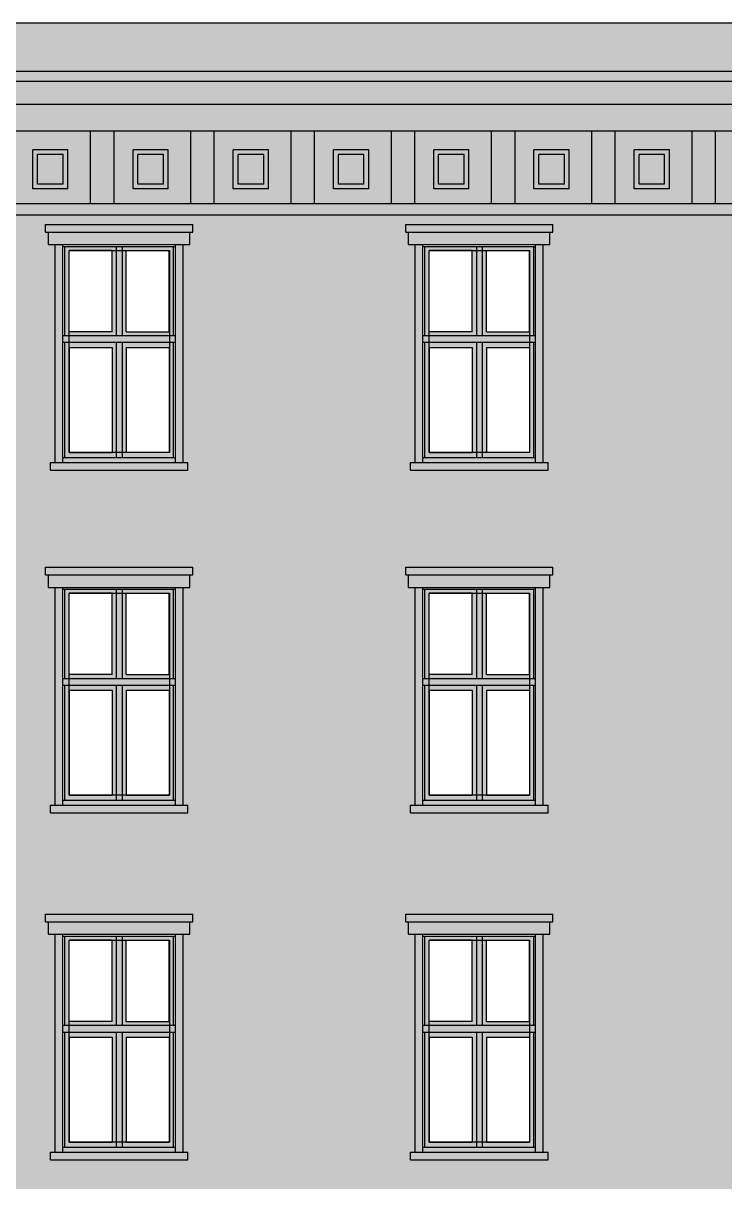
# Model space of a CAD drawing. Header units: metres. Extents: x -6 to 116, y 234 to 267.
# Drawn here: x 31.82 to 39.16, y 244.45 to 256.57 of the extents above; entities that cross this region are included whole.
import ezdxf

# ---------------------------------------------------------------- set-up
doc = ezdxf.new("R2010")
doc.units = ezdxf.units.M
doc.header["$LTSCALE"] = 0.01
doc.header["$XCLIPFRAME"] = 2
doc.linetypes.add('AUSGEZOGEN', pattern=[0])
for name, color, linetype in [('A_Fensterrahmen', 1, 'Continuous'), ('A_Glasbild', 7, 'Continuous'), ('A_Schraff_Dach', 17, 'Continuous'), ('A_Schraff_Fassade_OG', 41, 'Continuous'), ('A_Schraff_Fensterrahmen', 255, 'Continuous'), ('A_Schraff_Gewaende', 23, 'Continuous'), ('A_Schraff_Sims', 17, 'Continuous'), ('A_Schraff_Stuck', 23, 'Continuous'), ('A_Stuck_am_dach', 2, 'Continuous'), ('FASSADE', 7, 'AUSGEZOGEN')]:
    doc.layers.add(name, color=color, linetype=linetype)
picture_1 = doc.add_image_def('image1.jpg', size_in_pixel=(60, 84))

msp = doc.modelspace()

# ---------------------------------------------------------------- hatches: boundary and pattern name
at = {"layer": 'A_Schraff_Dach'}
for color, points in [(256, [(18.816, 256.568), (18.816, 256.066), (102.152, 256.066), (97.015, 256.568)]), (11, [(18.816, 256.066), (18.816, 255.721), (103.124, 255.721), (103.162, 255.963), (103.212, 255.963), (103.212, 256.066)]), (256, [(18.816, 255.721), (18.816, 255.442), (102.434, 255.442), (102.519, 255.721)])]:
    msp.add_hatch(color=color, dxfattribs=at).paths.add_polyline_path(points)
at = {"layer": 'A_Schraff_Fassade_OG'}
h = msp.add_hatch(color=256, dxfattribs=at)
h.paths.add_polyline_path([(39.643, 254.251), (39.573, 254.251), (39.573, 254.381), (39.543, 254.381), (39.543, 254.461), (41.083, 254.461), (41.083, 254.381), (41.053, 254.381), (41.053, 254.251), (40.983, 254.251), (40.983, 253.659), (43.408, 253.659), (43.408, 254.251), (43.338, 254.251), (43.338, 254.381), (43.308, 254.381), (43.308, 254.461), (44.848, 254.461), (44.848, 254.381), (44.818, 254.381), (44.818, 254.251), (44.748, 254.251), (44.748, 253.659), (47.163, 253.659), (47.163, 254.251), (47.093, 254.251), (47.093, 254.381), (47.063, 254.381), (47.063, 254.461), (48.603, 254.461), (48.603, 254.381), (48.573, 254.381), (48.573, 254.251), (48.503, 254.251), (48.503, 253.659), (50.888, 253.659), (50.888, 254.251), (50.818, 254.251), (50.818, 254.381), (50.788, 254.381), (50.788, 254.461), (52.328, 254.461), (52.328, 254.381), (52.298, 254.381), (52.298, 254.251), (52.228, 254.251), (52.228, 253.659), (54.633, 253.659), (54.633, 254.251), (54.563, 254.251), (54.563, 254.381), (54.533, 254.381), (54.533, 254.461), (56.073, 254.461), (56.073, 254.381), (56.043, 254.381), (56.043, 254.251), (55.973, 254.251), (55.973, 253.659), (58.393, 253.659), (58.393, 254.251), (58.323, 254.251), (58.323, 254.381), (58.293, 254.381), (58.293, 254.461), (59.833, 254.461), (59.833, 254.381), (59.803, 254.381), (59.803, 254.251), (59.733, 254.251), (59.733, 253.659), (62.133, 253.659), (62.133, 254.251), (62.063, 254.251), (62.063, 254.381), (62.033, 254.381), (62.033, 254.461), (63.573, 254.461), (63.573, 254.381), (63.543, 254.381), (63.543, 254.251), (63.473, 254.251), (63.473, 253.659), (65.903, 253.659), (65.903, 254.251), (65.833, 254.251), (65.833, 254.381), (65.803, 254.381), (65.803, 254.461), (67.343, 254.461), (67.343, 254.381), (67.313, 254.381), (67.313, 254.251), (67.243, 254.251), (67.243, 253.659), (69.696, 253.659), (69.696, 254.251), (69.626, 254.251), (69.626, 254.381), (69.596, 254.381), (69.596, 254.461), (71.136, 254.461), (71.136, 254.381), (71.106, 254.381), (71.106, 254.251), (71.036, 254.251), (71.036, 253.659), (72.503, 253.659), (72.503, 254.562), (25.866, 254.562), (25.866, 253.659), (28.408, 253.659), (28.408, 254.251), (28.338, 254.251), (28.338, 254.381), (28.308, 254.381), (28.308, 254.461), (29.848, 254.461), (29.848, 254.381), (29.818, 254.381), (29.818, 254.251), (29.748, 254.251), (29.748, 253.659), (32.153, 253.659), (32.153, 254.251), (32.083, 254.251), (32.083, 254.381), (32.053, 254.381), (32.053, 254.461), (33.593, 254.461), (33.593, 254.381), (33.563, 254.381), (33.563, 254.251), (33.493, 254.251), (33.493, 253.659), (35.923, 253.659), (35.923, 254.251), (35.853, 254.251), (35.853, 254.381), (35.823, 254.381), (35.823, 254.461), (37.363, 254.461), (37.363, 254.381), (37.333, 254.381), (37.333, 254.251), (37.263, 254.251), (37.263, 253.659), (39.643, 253.659)])
h.paths.add_polyline_path([(72.503, 253.659), (71.036, 253.659), (71.036, 251.971), (71.086, 251.971), (71.086, 251.891), (69.646, 251.891), (69.646, 251.971), (69.696, 251.971), (69.696, 253.659), (67.243, 253.659), (67.243, 251.971), (67.293, 251.971), (67.293, 251.891), (65.853, 251.891), (65.853, 251.971), (65.903, 251.971), (65.903, 253.659), (63.473, 253.659), (63.473, 251.971), (63.523, 251.971), (63.523, 251.891), (62.083, 251.891), (62.083, 251.971), (62.133, 251.971), (62.133, 253.659), (59.733, 253.659), (59.733, 251.971), (59.783, 251.971), (59.783, 251.891), (58.343, 251.891), (58.343, 251.971), (58.393, 251.971), (58.393, 253.659), (55.973, 253.659), (55.973, 251.971), (56.023, 251.971), (56.023, 251.891), (54.583, 251.891), (54.583, 251.971), (54.633, 251.971), (54.633, 253.659), (52.228, 253.659), (52.228, 251.971), (52.278, 251.971), (52.278, 251.891), (50.838, 251.891), (50.838, 251.971), (50.888, 251.971), (50.888, 253.659), (48.503, 253.659), (48.503, 251.971), (48.553, 251.971), (48.553, 251.891), (47.113, 251.891), (47.113, 251.971), (47.163, 251.971), (47.163, 253.659), (44.748, 253.659), (44.748, 251.971), (44.798, 251.971), (44.798, 251.891), (43.358, 251.891), (43.358, 251.971), (43.408, 251.971), (43.408, 253.659), (40.983, 253.659), (40.983, 251.971), (41.033, 251.971), (41.033, 251.891), (39.593, 251.891), (39.593, 251.971), (39.643, 251.971), (39.643, 253.659), (37.263, 253.659), (37.263, 251.971), (37.313, 251.971), (37.313, 251.891), (35.873, 251.891), (35.873, 251.971), (35.923, 251.971), (35.923, 253.659), (33.493, 253.659), (33.493, 251.971), (33.543, 251.971), (33.543, 251.891), (32.103, 251.891), (32.103, 251.971), (32.153, 251.971), (32.153, 253.659), (29.748, 253.659), (29.748, 251.971), (29.798, 251.971), (29.798, 251.891), (28.358, 251.891), (28.358, 251.971), (28.408, 251.971), (28.408, 253.659), (25.866, 253.659), (25.866, 249.706), (28.408, 249.706), (28.408, 250.665), (28.338, 250.665), (28.338, 250.795), (28.308, 250.795), (28.308, 250.875), (29.848, 250.875), (29.848, 250.795), (29.818, 250.795), (29.818, 250.665), (29.748, 250.665), (29.748, 249.706), (32.153, 249.706), (32.153, 250.665), (32.083, 250.665), (32.083, 250.795), (32.053, 250.795), (32.053, 250.875), (33.593, 250.875), (33.593, 250.795), (33.563, 250.795), (33.563, 250.665), (33.493, 250.665), (33.493, 249.706), (35.923, 249.706), (35.923, 250.665), (35.853, 250.665), (35.853, 250.795), (35.823, 250.795), (35.823, 250.875), (37.363, 250.875), (37.363, 250.795), (37.333, 250.795), (37.333, 250.665), (37.263, 250.665), (37.263, 249.706), (39.643, 249.706), (39.643, 250.665), (39.573, 250.665), (39.573, 250.795), (39.543, 250.795), (39.543, 250.875), (41.083, 250.875), (41.083, 250.795), (41.053, 250.795), (41.053, 250.665), (40.983, 250.665), (40.983, 249.706), (43.408, 249.706), (43.408, 250.665), (43.338, 250.665), (43.338, 250.795), (43.308, 250.795), (43.308, 250.875), (44.848, 250.875), (44.848, 250.795), (44.818, 250.795), (44.818, 250.665), (44.748, 250.665), (44.748, 249.706), (47.163, 249.706), (47.163, 250.665), (47.093, 250.665), (47.093, 250.795), (47.063, 250.795), (47.063, 250.875), (48.603, 250.875), (48.603, 250.795), (48.573, 250.795), (48.573, 250.665), (48.503, 250.665), (48.503, 249.706), (50.888, 249.706), (50.888, 250.665), (50.818, 250.665), (50.818, 250.795), (50.788, 250.795), (50.788, 250.875), (52.328, 250.875), (52.328, 250.795), (52.298, 250.795), (52.298, 250.665), (52.228, 250.665), (52.228, 249.706), (54.633, 249.706), (54.633, 250.665), (54.563, 250.665), (54.563, 250.795), (54.533, 250.795), (54.533, 250.875), (56.073, 250.875), (56.073, 250.795), (56.043, 250.795), (56.043, 250.665), (55.973, 250.665), (55.973, 249.706), (58.393, 249.706), (58.393, 250.665), (58.323, 250.665), (58.323, 250.795), (58.293, 250.795), (58.293, 250.875), (59.833, 250.875), (59.833, 250.795), (59.803, 250.795), (59.803, 250.665), (59.733, 250.665), (59.733, 249.706), (62.133, 249.706), (62.133, 250.665), (62.063, 250.665), (62.063, 250.795), (62.033, 250.795), (62.033, 250.875), (63.573, 250.875), (63.573, 250.795), (63.543, 250.795), (63.543, 250.665), (63.473, 250.665), (63.473, 249.706), (65.903, 249.706), (65.903, 250.665), (65.833, 250.665), (65.833, 250.795), (65.803, 250.795), (65.803, 250.875), (67.343, 250.875), (67.343, 250.795), (67.313, 250.795), (67.313, 250.665), (67.243, 250.665), (67.243, 249.706), (69.696, 249.706), (69.696, 250.665), (69.626, 250.665), (69.626, 250.795), (69.596, 250.795), (69.596, 250.875), (71.136, 250.875), (71.136, 250.795), (71.106, 250.795), (71.106, 250.665), (71.036, 250.665), (71.036, 249.706), (72.503, 249.706)])
h.paths.add_polyline_path([(39.643, 249.706), (37.263, 249.706), (37.263, 248.385), (37.313, 248.385), (37.313, 248.305), (35.873, 248.305), (35.873, 248.385), (35.923, 248.385), (35.923, 249.706), (33.493, 249.706), (33.493, 248.385), (33.543, 248.385), (33.543, 248.305), (32.103, 248.305), (32.103, 248.385), (32.153, 248.385), (32.153, 249.706), (29.748, 249.706), (29.748, 248.385), (29.798, 248.385), (29.798, 248.305), (28.358, 248.305), (28.358, 248.385), (28.408, 248.385), (28.408, 249.706), (25.866, 249.706), (25.866, 245.725), (28.408, 245.725), (28.408, 247.035), (28.338, 247.035), (28.338, 247.165), (28.308, 247.165), (28.308, 247.245), (29.848, 247.245), (29.848, 247.165), (29.818, 247.165), (29.818, 247.035), (29.748, 247.035), (29.748, 245.725), (32.153, 245.725), (32.153, 247.035), (32.083, 247.035), (32.083, 247.165), (32.053, 247.165), (32.053, 247.245), (33.593, 247.245), (33.593, 247.165), (33.563, 247.165), (33.563, 247.035), (33.493, 247.035), (33.493, 245.725), (35.923, 245.725), (35.923, 247.035), (35.853, 247.035), (35.853, 247.165), (35.823, 247.165), (35.823, 247.245), (37.363, 247.245), (37.363, 247.165), (37.333, 247.165), (37.333, 247.035), (37.263, 247.035), (37.263, 245.725), (39.643, 245.725), (39.643, 247.035), (39.573, 247.035), (39.573, 247.165), (39.543, 247.165), (39.543, 247.245), (41.083, 247.245), (41.083, 247.165), (41.053, 247.165), (41.053, 247.035), (40.983, 247.035), (40.983, 245.725), (43.408, 245.725), (43.408, 247.035), (43.338, 247.035), (43.338, 247.165), (43.308, 247.165), (43.308, 247.245), (44.848, 247.245), (44.848, 247.165), (44.818, 247.165), (44.818, 247.035), (44.748, 247.035), (44.748, 245.725), (47.163, 245.725), (47.163, 247.035), (47.093, 247.035), (47.093, 247.165), (47.063, 247.165), (47.063, 247.245), (48.603, 247.245), (48.603, 247.165), (48.573, 247.165), (48.573, 247.035), (48.503, 247.035), (48.503, 245.725), (50.888, 245.725), (50.888, 247.035), (50.818, 247.035), (50.818, 247.165), (50.788, 247.165), (50.788, 247.245), (52.328, 247.245), (52.328, 247.165), (52.298, 247.165), (52.298, 247.035), (52.228, 247.035), (52.228, 245.725), (54.633, 245.725), (54.633, 247.035), (54.563, 247.035), (54.563, 247.165), (54.533, 247.165), (54.533, 247.245), (56.073, 247.245), (56.073, 247.165), (56.043, 247.165), (56.043, 247.035), (55.973, 247.035), (55.973, 245.725), (58.393, 245.725), (58.393, 247.035), (58.323, 247.035), (58.323, 247.165), (58.293, 247.165), (58.293, 247.245), (59.833, 247.245), (59.833, 247.165), (59.803, 247.165), (59.803, 247.035), (59.733, 247.035), (59.733, 245.725), (62.133, 245.725), (62.133, 247.035), (62.063, 247.035), (62.063, 247.165), (62.033, 247.165), (62.033, 247.245), (63.573, 247.245), (63.573, 247.165), (63.543, 247.165), (63.543, 247.035), (63.473, 247.035), (63.473, 245.725), (65.903, 245.725), (65.903, 247.035), (65.833, 247.035), (65.833, 247.165), (65.803, 247.165), (65.803, 247.245), (67.343, 247.245), (67.343, 247.165), (67.313, 247.165), (67.313, 247.035), (67.243, 247.035), (67.243, 245.725), (69.696, 245.725), (69.696, 247.035), (69.626, 247.035), (69.626, 247.165), (69.596, 247.165), (69.596, 247.245), (71.136, 247.245), (71.136, 247.165), (71.106, 247.165), (71.106, 247.035), (71.036, 247.035), (71.036, 245.725), (72.503, 245.725), (72.503, 249.706), (71.036, 249.706), (71.036, 248.385), (71.086, 248.385), (71.086, 248.305), (69.646, 248.305), (69.646, 248.385), (69.696, 248.385), (69.696, 249.706), (67.243, 249.706), (67.243, 248.385), (67.293, 248.385), (67.293, 248.305), (65.853, 248.305), (65.853, 248.385), (65.903, 248.385), (65.903, 249.706), (63.473, 249.706), (63.473, 248.385), (63.523, 248.385), (63.523, 248.305), (62.083, 248.305), (62.083, 248.385), (62.133, 248.385), (62.133, 249.706), (59.733, 249.706), (59.733, 248.385), (59.783, 248.385), (59.783, 248.305), (58.343, 248.305), (58.343, 248.385), (58.393, 248.385), (58.393, 249.706), (55.973, 249.706), (55.973, 248.385), (56.023, 248.385), (56.023, 248.305), (54.583, 248.305), (54.583, 248.385), (54.633, 248.385), (54.633, 249.706), (52.228, 249.706), (52.228, 248.385), (52.278, 248.385), (52.278, 248.305), (50.838, 248.305), (50.838, 248.385), (50.888, 248.385), (50.888, 249.706), (48.503, 249.706), (48.503, 248.385), (48.553, 248.385), (48.553, 248.305), (47.113, 248.305), (47.113, 248.385), (47.163, 248.385), (47.163, 249.706), (44.748, 249.706), (44.748, 248.385), (44.798, 248.385), (44.798, 248.305), (43.358, 248.305), (43.358, 248.385), (43.408, 248.385), (43.408, 249.706), (40.983, 249.706), (40.983, 248.385), (41.033, 248.385), (41.033, 248.305), (39.593, 248.305), (39.593, 248.385), (39.643, 248.385)])
h.paths.add_polyline_path([(39.643, 245.725), (37.263, 245.725), (37.263, 244.755), (37.313, 244.755), (37.313, 244.675), (35.873, 244.675), (35.873, 244.755), (35.923, 244.755), (35.923, 245.725), (33.493, 245.725), (33.493, 244.755), (33.543, 244.755), (33.543, 244.675), (32.103, 244.675), (32.103, 244.755), (32.153, 244.755), (32.153, 245.725), (29.748, 245.725), (29.748, 244.755), (29.798, 244.755), (29.798, 244.675), (28.358, 244.675), (28.358, 244.755), (28.408, 244.755), (28.408, 245.725), (25.866, 245.725), (25.866, 244.032), (72.503, 244.032), (72.503, 245.725), (71.036, 245.725), (71.036, 244.755), (71.086, 244.755), (71.086, 244.675), (69.646, 244.675), (69.646, 244.755), (69.696, 244.755), (69.696, 245.725), (67.243, 245.725), (67.243, 244.755), (67.293, 244.755), (67.293, 244.675), (65.853, 244.675), (65.853, 244.755), (65.903, 244.755), (65.903, 245.725), (63.473, 245.725), (63.473, 244.755), (63.523, 244.755), (63.523, 244.675), (62.083, 244.675), (62.083, 244.755), (62.133, 244.755), (62.133, 245.725), (59.733, 245.725), (59.733, 244.755), (59.783, 244.755), (59.783, 244.675), (58.343, 244.675), (58.343, 244.755), (58.393, 244.755), (58.393, 245.725), (55.973, 245.725), (55.973, 244.755), (56.023, 244.755), (56.023, 244.675), (54.583, 244.675), (54.583, 244.755), (54.633, 244.755), (54.633, 245.725), (52.228, 245.725), (52.228, 244.755), (52.278, 244.755), (52.278, 244.675), (50.838, 244.675), (50.838, 244.755), (50.888, 244.755), (50.888, 245.725), (48.503, 245.725), (48.503, 244.755), (48.553, 244.755), (48.553, 244.675), (47.113, 244.675), (47.113, 244.755), (47.163, 244.755), (47.163, 245.725), (44.748, 245.725), (44.748, 244.755), (44.798, 244.755), (44.798, 244.675), (43.358, 244.675), (43.358, 244.755), (43.408, 244.755), (43.408, 245.725), (40.983, 245.725), (40.983, 244.755), (41.033, 244.755), (41.033, 244.675), (39.593, 244.675), (39.593, 244.755), (39.643, 244.755)])
at = {"layer": 'A_Schraff_Fensterrahmen'}
h = msp.add_hatch(color=256, dxfattribs=at)
h.paths.add_polyline_path([(32.793, 254.231), (32.253, 254.231), (32.253, 253.299), (32.793, 253.299)])
h.paths.add_polyline_path([(32.748, 254.19), (32.748, 253.34), (32.298, 253.34), (32.298, 254.19)], flags=16)
h.paths.add_polyline_path([(33.393, 254.231), (32.853, 254.231), (32.853, 253.299), (33.393, 253.299)])
h.paths.add_polyline_path([(32.898, 254.19), (33.348, 254.19), (33.348, 253.34), (32.898, 253.34)], flags=16)
h.paths.add_polyline_path([(32.853, 254.231), (32.793, 254.231), (32.793, 253.299), (32.853, 253.299)])
h.paths.add_polyline_path([(32.793, 253.229), (32.253, 253.229), (32.253, 252.023), (32.793, 252.023)])
h.paths.add_polyline_path([(32.748, 253.176), (32.748, 252.076), (32.298, 252.076), (32.298, 253.176)], flags=16)
h.paths.add_polyline_path([(33.393, 253.229), (32.853, 253.229), (32.853, 252.023), (33.393, 252.023)])
h.paths.add_polyline_path([(33.348, 253.176), (33.348, 252.076), (32.898, 252.076), (32.898, 253.176)], flags=16)
h.paths.add_polyline_path([(32.853, 253.229), (32.793, 253.229), (32.793, 252.023), (32.853, 252.023)])
h.paths.add_polyline_path([(33.413, 253.266), (32.233, 253.266), (32.233, 253.229), (33.413, 253.229)])
h.paths.add_polyline_path([(33.413, 253.299), (32.233, 253.299), (32.233, 253.266), (33.413, 253.266)])
h.paths.add_polyline_path([(33.413, 252.023), (32.233, 252.023), (32.233, 251.971), (33.413, 251.971)])
h = msp.add_hatch(color=256, dxfattribs=at)
h.paths.add_polyline_path([(36.563, 254.231), (36.023, 254.231), (36.023, 253.299), (36.563, 253.299)])
h.paths.add_polyline_path([(36.518, 254.19), (36.518, 253.34), (36.068, 253.34), (36.068, 254.19)], flags=16)
h.paths.add_polyline_path([(37.163, 254.231), (36.623, 254.231), (36.623, 253.299), (37.163, 253.299)])
h.paths.add_polyline_path([(36.668, 254.19), (37.118, 254.19), (37.118, 253.34), (36.668, 253.34)], flags=16)
h.paths.add_polyline_path([(36.623, 254.231), (36.563, 254.231), (36.563, 253.299), (36.623, 253.299)])
h.paths.add_polyline_path([(36.563, 253.229), (36.023, 253.229), (36.023, 252.023), (36.563, 252.023)])
h.paths.add_polyline_path([(36.518, 253.176), (36.518, 252.076), (36.068, 252.076), (36.068, 253.176)], flags=16)
h.paths.add_polyline_path([(37.163, 253.229), (36.623, 253.229), (36.623, 252.023), (37.163, 252.023)])
h.paths.add_polyline_path([(37.118, 253.176), (37.118, 252.076), (36.668, 252.076), (36.668, 253.176)], flags=16)
h.paths.add_polyline_path([(36.623, 253.229), (36.563, 253.229), (36.563, 252.023), (36.623, 252.023)])
h.paths.add_polyline_path([(37.183, 253.266), (36.003, 253.266), (36.003, 253.229), (37.183, 253.229)])
h.paths.add_polyline_path([(37.183, 253.299), (36.003, 253.299), (36.003, 253.266), (37.183, 253.266)])
h.paths.add_polyline_path([(37.183, 252.023), (36.003, 252.023), (36.003, 251.971), (37.183, 251.971)])
h = msp.add_hatch(color=256, dxfattribs=at)
h.paths.add_polyline_path([(32.793, 250.645), (32.253, 250.645), (32.253, 249.713), (32.793, 249.713)])
h.paths.add_polyline_path([(32.748, 250.604), (32.748, 249.754), (32.298, 249.754), (32.298, 250.604)], flags=16)
h.paths.add_polyline_path([(33.393, 250.645), (32.853, 250.645), (32.853, 249.713), (33.393, 249.713)])
h.paths.add_polyline_path([(32.898, 250.604), (33.348, 250.604), (33.348, 249.754), (32.898, 249.754)], flags=16)
h.paths.add_polyline_path([(32.853, 250.645), (32.793, 250.645), (32.793, 249.713), (32.853, 249.713)])
h.paths.add_polyline_path([(32.793, 249.643), (32.253, 249.643), (32.253, 248.437), (32.793, 248.437)])
h.paths.add_polyline_path([(32.748, 249.59), (32.748, 248.49), (32.298, 248.49), (32.298, 249.59)], flags=16)
h.paths.add_polyline_path([(33.393, 249.643), (32.853, 249.643), (32.853, 248.437), (33.393, 248.437)])
h.paths.add_polyline_path([(33.348, 249.59), (33.348, 248.49), (32.898, 248.49), (32.898, 249.59)], flags=16)
h.paths.add_polyline_path([(32.853, 249.643), (32.793, 249.643), (32.793, 248.437), (32.853, 248.437)])
h.paths.add_polyline_path([(33.413, 249.68), (32.233, 249.68), (32.233, 249.643), (33.413, 249.643)])
h.paths.add_polyline_path([(33.413, 249.713), (32.233, 249.713), (32.233, 249.68), (33.413, 249.68)])
h.paths.add_polyline_path([(33.413, 248.437), (32.233, 248.437), (32.233, 248.385), (33.413, 248.385)])
h = msp.add_hatch(color=256, dxfattribs=at)
h.paths.add_polyline_path([(36.563, 250.645), (36.023, 250.645), (36.023, 249.713), (36.563, 249.713)])
h.paths.add_polyline_path([(36.518, 250.604), (36.518, 249.754), (36.068, 249.754), (36.068, 250.604)], flags=16)
h.paths.add_polyline_path([(37.163, 250.645), (36.623, 250.645), (36.623, 249.713), (37.163, 249.713)])
h.paths.add_polyline_path([(36.668, 250.604), (37.118, 250.604), (37.118, 249.754), (36.668, 249.754)], flags=16)
h.paths.add_polyline_path([(36.623, 250.645), (36.563, 250.645), (36.563, 249.713), (36.623, 249.713)])
h.paths.add_polyline_path([(36.563, 249.643), (36.023, 249.643), (36.023, 248.437), (36.563, 248.437)])
h.paths.add_polyline_path([(36.518, 249.59), (36.518, 248.49), (36.068, 248.49), (36.068, 249.59)], flags=16)
h.paths.add_polyline_path([(37.163, 249.643), (36.623, 249.643), (36.623, 248.437), (37.163, 248.437)])
h.paths.add_polyline_path([(37.118, 249.59), (37.118, 248.49), (36.668, 248.49), (36.668, 249.59)], flags=16)
h.paths.add_polyline_path([(36.623, 249.643), (36.563, 249.643), (36.563, 248.437), (36.623, 248.437)])
h.paths.add_polyline_path([(37.183, 249.68), (36.003, 249.68), (36.003, 249.643), (37.183, 249.643)])
h.paths.add_polyline_path([(37.183, 249.713), (36.003, 249.713), (36.003, 249.68), (37.183, 249.68)])
h.paths.add_polyline_path([(37.183, 248.437), (36.003, 248.437), (36.003, 248.385), (37.183, 248.385)])
h = msp.add_hatch(color=256, dxfattribs=at)
h.paths.add_polyline_path([(32.793, 247.015), (32.253, 247.015), (32.253, 246.083), (32.793, 246.083)])
h.paths.add_polyline_path([(32.748, 246.974), (32.748, 246.124), (32.298, 246.124), (32.298, 246.974)], flags=16)
h.paths.add_polyline_path([(33.393, 247.015), (32.853, 247.015), (32.853, 246.083), (33.393, 246.083)])
h.paths.add_polyline_path([(32.898, 246.974), (33.348, 246.974), (33.348, 246.124), (32.898, 246.124)], flags=16)
h.paths.add_polyline_path([(32.853, 247.015), (32.793, 247.015), (32.793, 246.083), (32.853, 246.083)])
h.paths.add_polyline_path([(32.793, 246.013), (32.253, 246.013), (32.253, 244.807), (32.793, 244.807)])
h.paths.add_polyline_path([(32.748, 245.96), (32.748, 244.86), (32.298, 244.86), (32.298, 245.96)], flags=16)
h.paths.add_polyline_path([(33.393, 246.013), (32.853, 246.013), (32.853, 244.807), (33.393, 244.807)])
h.paths.add_polyline_path([(33.348, 245.96), (33.348, 244.86), (32.898, 244.86), (32.898, 245.96)], flags=16)
h.paths.add_polyline_path([(32.853, 246.013), (32.793, 246.013), (32.793, 244.807), (32.853, 244.807)])
h.paths.add_polyline_path([(33.413, 246.05), (32.233, 246.05), (32.233, 246.013), (33.413, 246.013)])
h.paths.add_polyline_path([(33.413, 246.083), (32.233, 246.083), (32.233, 246.05), (33.413, 246.05)])
h.paths.add_polyline_path([(33.413, 244.807), (32.233, 244.807), (32.233, 244.755), (33.413, 244.755)])
h = msp.add_hatch(color=256, dxfattribs=at)
h.paths.add_polyline_path([(36.563, 247.015), (36.023, 247.015), (36.023, 246.083), (36.563, 246.083)])
h.paths.add_polyline_path([(36.518, 246.974), (36.518, 246.124), (36.068, 246.124), (36.068, 246.974)], flags=16)
h.paths.add_polyline_path([(37.163, 247.015), (36.623, 247.015), (36.623, 246.083), (37.163, 246.083)])
h.paths.add_polyline_path([(36.668, 246.974), (37.118, 246.974), (37.118, 246.124), (36.668, 246.124)], flags=16)
h.paths.add_polyline_path([(36.623, 247.015), (36.563, 247.015), (36.563, 246.083), (36.623, 246.083)])
h.paths.add_polyline_path([(36.563, 246.013), (36.023, 246.013), (36.023, 244.807), (36.563, 244.807)])
h.paths.add_polyline_path([(36.518, 245.96), (36.518, 244.86), (36.068, 244.86), (36.068, 245.96)], flags=16)
h.paths.add_polyline_path([(37.163, 246.013), (36.623, 246.013), (36.623, 244.807), (37.163, 244.807)])
h.paths.add_polyline_path([(37.118, 245.96), (37.118, 244.86), (36.668, 244.86), (36.668, 245.96)], flags=16)
h.paths.add_polyline_path([(36.623, 246.013), (36.563, 246.013), (36.563, 244.807), (36.623, 244.807)])
h.paths.add_polyline_path([(37.183, 246.05), (36.003, 246.05), (36.003, 246.013), (37.183, 246.013)])
h.paths.add_polyline_path([(37.183, 246.083), (36.003, 246.083), (36.003, 246.05), (37.183, 246.05)])
h.paths.add_polyline_path([(37.183, 244.807), (36.003, 244.807), (36.003, 244.755), (37.183, 244.755)])
at = {"layer": 'A_Schraff_Gewaende'}
h = msp.add_hatch(color=256, dxfattribs=at)
h.dxf.hatch_style = 1
h.paths.add_polyline_path([(33.593, 254.461), (32.053, 254.461), (32.053, 254.381), (33.593, 254.381)])
h.paths.add_polyline_path([(33.563, 254.381), (32.083, 254.381), (32.083, 254.251), (33.563, 254.251)])
h.paths.add_polyline_path([(32.233, 254.251), (32.153, 254.251), (32.153, 251.971), (32.233, 251.971)])
h.paths.add_polyline_path([(33.493, 254.251), (33.413, 254.251), (33.413, 251.971), (33.493, 251.971)])
h.paths.add_polyline_path([(33.413, 252.023), (32.233, 252.023), (32.233, 251.971), (33.413, 251.971)])
h.paths.add_polyline_path([(33.593, 251.971), (32.053, 251.971), (32.053, 251.891), (33.593, 251.891)])
h = msp.add_hatch(color=256, dxfattribs=at)
h.dxf.hatch_style = 1
h.paths.add_polyline_path([(37.363, 254.461), (35.823, 254.461), (35.823, 254.381), (37.363, 254.381)])
h.paths.add_polyline_path([(37.333, 254.381), (35.853, 254.381), (35.853, 254.251), (37.333, 254.251)])
h.paths.add_polyline_path([(36.003, 254.251), (35.923, 254.251), (35.923, 251.971), (36.003, 251.971)])
h.paths.add_polyline_path([(37.263, 254.251), (37.183, 254.251), (37.183, 251.971), (37.263, 251.971)])
h.paths.add_polyline_path([(37.183, 252.023), (36.003, 252.023), (36.003, 251.971), (37.183, 251.971)])
h.paths.add_polyline_path([(37.363, 251.971), (35.823, 251.971), (35.823, 251.891), (37.363, 251.891)])
h = msp.add_hatch(color=256, dxfattribs=at)
h.dxf.hatch_style = 1
h.paths.add_polyline_path([(33.593, 250.875), (32.053, 250.875), (32.053, 250.795), (33.593, 250.795)])
h.paths.add_polyline_path([(33.563, 250.795), (32.083, 250.795), (32.083, 250.665), (33.563, 250.665)])
h.paths.add_polyline_path([(32.233, 250.665), (32.153, 250.665), (32.153, 248.385), (32.233, 248.385)])
h.paths.add_polyline_path([(33.493, 250.665), (33.413, 250.665), (33.413, 248.385), (33.493, 248.385)])
h.paths.add_polyline_path([(33.413, 248.437), (32.233, 248.437), (32.233, 248.385), (33.413, 248.385)])
h.paths.add_polyline_path([(33.593, 248.385), (32.053, 248.385), (32.053, 248.305), (33.593, 248.305)])
h = msp.add_hatch(color=256, dxfattribs=at)
h.dxf.hatch_style = 1
h.paths.add_polyline_path([(37.363, 250.875), (35.823, 250.875), (35.823, 250.795), (37.363, 250.795)])
h.paths.add_polyline_path([(37.333, 250.795), (35.853, 250.795), (35.853, 250.665), (37.333, 250.665)])
h.paths.add_polyline_path([(36.003, 250.665), (35.923, 250.665), (35.923, 248.385), (36.003, 248.385)])
h.paths.add_polyline_path([(37.263, 250.665), (37.183, 250.665), (37.183, 248.385), (37.263, 248.385)])
h.paths.add_polyline_path([(37.183, 248.437), (36.003, 248.437), (36.003, 248.385), (37.183, 248.385)])
h.paths.add_polyline_path([(37.363, 248.385), (35.823, 248.385), (35.823, 248.305), (37.363, 248.305)])
h = msp.add_hatch(color=256, dxfattribs=at)
h.dxf.hatch_style = 1
h.paths.add_polyline_path([(33.593, 247.245), (32.053, 247.245), (32.053, 247.165), (33.593, 247.165)])
h.paths.add_polyline_path([(33.563, 247.165), (32.083, 247.165), (32.083, 247.035), (33.563, 247.035)])
h.paths.add_polyline_path([(32.233, 247.035), (32.153, 247.035), (32.153, 244.755), (32.233, 244.755)])
h.paths.add_polyline_path([(33.493, 247.035), (33.413, 247.035), (33.413, 244.755), (33.493, 244.755)])
h.paths.add_polyline_path([(33.413, 244.807), (32.233, 244.807), (32.233, 244.755), (33.413, 244.755)])
h.paths.add_polyline_path([(33.593, 244.755), (32.053, 244.755), (32.053, 244.675), (33.593, 244.675)])
h = msp.add_hatch(color=256, dxfattribs=at)
h.dxf.hatch_style = 1
h.paths.add_polyline_path([(37.363, 247.245), (35.823, 247.245), (35.823, 247.165), (37.363, 247.165)])
h.paths.add_polyline_path([(37.333, 247.165), (35.853, 247.165), (35.853, 247.035), (37.333, 247.035)])
h.paths.add_polyline_path([(36.003, 247.035), (35.923, 247.035), (35.923, 244.755), (36.003, 244.755)])
h.paths.add_polyline_path([(37.263, 247.035), (37.183, 247.035), (37.183, 244.755), (37.263, 244.755)])
h.paths.add_polyline_path([(37.183, 244.807), (36.003, 244.807), (36.003, 244.755), (37.183, 244.755)])
h.paths.add_polyline_path([(37.363, 244.755), (35.823, 244.755), (35.823, 244.675), (37.363, 244.675)])
at = {"layer": 'A_Schraff_Sims'}
msp.add_hatch(color=256, dxfattribs=at).paths.add_polyline_path([(102.444, 254.562), (102.511, 254.562), (102.511, 254.681), (18.816, 254.681), (18.816, 254.562)])
at = {"layer": 'A_Schraff_Stuck'}
msp.add_hatch(color=256, dxfattribs=at).paths.add_polyline_path([(18.816, 255.442), (18.816, 254.681), (102.342, 254.681), (102.342, 255.442)])

# ---------------------------------------------------------------- linework, layer by layer
at = {"layer": 'A_Fensterrahmen'}
for p, q in [((32.233, 254.231), (33.413, 254.231)), ((32.253, 253.299), (32.253, 254.231)), ((32.793, 254.231), (32.793, 253.299)), ((32.853, 254.231), (32.853, 253.299)), ((33.393, 253.299), (33.393, 254.231)), ((36.003, 254.231), (37.183, 254.231)), ((36.023, 253.299), (36.023, 254.231)), ((36.563, 254.231), (36.563, 253.299)), ((36.623, 254.231), (36.623, 253.299)), ((37.163, 253.299), (37.163, 254.231)), ((32.748, 254.19), (32.298, 254.19)), ((32.298, 253.34), (32.298, 254.19)), ((32.748, 253.34), (32.748, 254.19)), ((32.898, 254.19), (33.348, 254.19)), ((32.898, 253.34), (32.898, 254.19)), ((33.348, 253.34), (33.348, 254.19)), ((36.518, 254.19), (36.068, 254.19)), ((36.068, 253.34), (36.068, 254.19)), ((36.518, 253.34), (36.518, 254.19)), ((36.668, 254.19), (37.118, 254.19)), ((36.668, 253.34), (36.668, 254.19)), ((37.118, 253.34), (37.118, 254.19)), ((32.233, 253.299), (33.413, 253.299)), ((32.748, 253.34), (32.298, 253.34)), ((32.898, 253.34), (33.348, 253.34)), ((36.003, 253.299), (37.183, 253.299)), ((36.518, 253.34), (36.068, 253.34)), ((36.668, 253.34), (37.118, 253.34)), ((32.233, 253.229), (33.413, 253.229)), ((32.253, 252.023), (32.253, 253.229)), ((32.298, 253.176), (32.298, 252.076)), ((32.298, 253.176), (32.748, 253.176)), ((32.748, 253.176), (32.748, 252.076)), ((32.793, 253.229), (32.793, 252.023)), ((32.853, 253.229), (32.853, 252.023)), ((32.898, 253.176), (32.898, 252.076)), ((32.898, 253.176), (33.348, 253.176)), ((33.348, 253.176), (33.348, 252.076)), ((33.393, 252.023), (33.393, 253.229)), ((36.003, 253.229), (37.183, 253.229)), ((36.023, 252.023), (36.023, 253.229)), ((36.068, 253.176), (36.068, 252.076)), ((36.068, 253.176), (36.518, 253.176)), ((36.518, 253.176), (36.518, 252.076)), ((36.563, 253.229), (36.563, 252.023)), ((36.623, 253.229), (36.623, 252.023)), ((36.668, 253.176), (36.668, 252.076)), ((36.668, 253.176), (37.118, 253.176)), ((37.118, 253.176), (37.118, 252.076)), ((37.163, 252.023), (37.163, 253.229)), ((32.298, 252.076), (32.748, 252.076)), ((33.348, 252.076), (32.898, 252.076)), ((36.068, 252.076), (36.518, 252.076)), ((37.118, 252.076), (36.668, 252.076)), ((32.233, 252.023), (33.413, 252.023)), ((36.003, 252.023), (37.183, 252.023)), ((32.233, 250.645), (33.413, 250.645)), ((32.253, 249.713), (32.253, 250.645)), ((32.748, 250.604), (32.298, 250.604)), ((32.298, 249.754), (32.298, 250.604)), ((32.748, 249.754), (32.748, 250.604)), ((32.793, 250.645), (32.793, 249.713)), ((32.853, 250.645), (32.853, 249.713)), ((32.898, 250.604), (33.348, 250.604)), ((32.898, 249.754), (32.898, 250.604)), ((33.348, 249.754), (33.348, 250.604)), ((33.393, 249.713), (33.393, 250.645)), ((36.003, 250.645), (37.183, 250.645)), ((36.023, 249.713), (36.023, 250.645)), ((36.518, 250.604), (36.068, 250.604)), ((36.068, 249.754), (36.068, 250.604)), ((36.518, 249.754), (36.518, 250.604)), ((36.563, 250.645), (36.563, 249.713)), ((36.623, 250.645), (36.623, 249.713)), ((36.668, 250.604), (37.118, 250.604)), ((36.668, 249.754), (36.668, 250.604)), ((37.118, 249.754), (37.118, 250.604)), ((37.163, 249.713), (37.163, 250.645)), ((32.748, 249.754), (32.298, 249.754)), ((32.898, 249.754), (33.348, 249.754)), ((36.518, 249.754), (36.068, 249.754)), ((36.668, 249.754), (37.118, 249.754)), ((32.233, 249.713), (33.413, 249.713)), ((32.233, 249.643), (33.413, 249.643)), ((32.253, 248.437), (32.253, 249.643)), ((32.793, 249.643), (32.793, 248.437)), ((32.853, 249.643), (32.853, 248.437)), ((33.393, 248.437), (33.393, 249.643)), ((36.003, 249.713), (37.183, 249.713)), ((36.003, 249.643), (37.183, 249.643)), ((36.023, 248.437), (36.023, 249.643)), ((36.563, 249.643), (36.563, 248.437)), ((36.623, 249.643), (36.623, 248.437)), ((37.163, 248.437), (37.163, 249.643)), ((32.298, 249.59), (32.748, 249.59)), ((32.298, 249.59), (32.298, 248.49)), ((32.748, 249.59), (32.748, 248.49)), ((32.898, 249.59), (33.348, 249.59)), ((32.898, 249.59), (32.898, 248.49)), ((33.348, 249.59), (33.348, 248.49)), ((36.068, 249.59), (36.518, 249.59)), ((36.068, 249.59), (36.068, 248.49)), ((36.518, 249.59), (36.518, 248.49)), ((36.668, 249.59), (37.118, 249.59)), ((36.668, 249.59), (36.668, 248.49)), ((37.118, 249.59), (37.118, 248.49)), ((32.233, 248.437), (33.413, 248.437)), ((32.298, 248.49), (32.748, 248.49)), ((32.898, 248.49), (33.348, 248.49)), ((36.003, 248.437), (37.183, 248.437)), ((36.068, 248.49), (36.518, 248.49)), ((36.668, 248.49), (37.118, 248.49)), ((32.233, 247.015), (33.413, 247.015)), ((32.253, 246.083), (32.253, 247.015)), ((32.748, 246.974), (32.298, 246.974)), ((32.298, 246.124), (32.298, 246.974)), ((32.748, 246.124), (32.748, 246.974)), ((32.793, 247.015), (32.793, 246.083)), ((32.853, 247.015), (32.853, 246.083)), ((32.898, 246.974), (33.348, 246.974)), ((32.898, 246.124), (32.898, 246.974)), ((33.348, 246.124), (33.348, 246.974)), ((33.393, 246.083), (33.393, 247.015)), ((36.003, 247.015), (37.183, 247.015)), ((36.023, 246.083), (36.023, 247.015)), ((36.518, 246.974), (36.068, 246.974)), ((36.068, 246.124), (36.068, 246.974)), ((36.518, 246.124), (36.518, 246.974)), ((36.563, 247.015), (36.563, 246.083)), ((36.623, 247.015), (36.623, 246.083)), ((36.668, 246.974), (37.118, 246.974)), ((36.668, 246.124), (36.668, 246.974)), ((37.118, 246.124), (37.118, 246.974)), ((37.163, 246.083), (37.163, 247.015)), ((32.748, 246.124), (32.298, 246.124)), ((32.898, 246.124), (33.348, 246.124)), ((36.518, 246.124), (36.068, 246.124)), ((36.668, 246.124), (37.118, 246.124)), ((32.233, 246.083), (33.413, 246.083)), ((32.233, 246.013), (33.413, 246.013)), ((32.253, 244.807), (32.253, 246.013)), ((32.793, 246.013), (32.793, 244.807)), ((32.853, 246.013), (32.853, 244.807)), ((33.393, 244.807), (33.393, 246.013)), ((36.003, 246.083), (37.183, 246.083)), ((36.003, 246.013), (37.183, 246.013)), ((36.023, 244.807), (36.023, 246.013)), ((36.563, 246.013), (36.563, 244.807)), ((36.623, 246.013), (36.623, 244.807)), ((37.163, 244.807), (37.163, 246.013)), ((32.298, 245.96), (32.298, 244.86)), ((32.298, 245.96), (32.748, 245.96)), ((32.748, 245.96), (32.748, 244.86)), ((32.898, 245.96), (32.898, 244.86)), ((32.898, 245.96), (33.348, 245.96)), ((33.348, 245.96), (33.348, 244.86)), ((36.068, 245.96), (36.068, 244.86)), ((36.068, 245.96), (36.518, 245.96)), ((36.518, 245.96), (36.518, 244.86)), ((36.668, 245.96), (36.668, 244.86)), ((36.668, 245.96), (37.118, 245.96)), ((37.118, 245.96), (37.118, 244.86)), ((32.233, 244.807), (33.413, 244.807)), ((32.298, 244.86), (32.748, 244.86)), ((32.898, 244.86), (33.348, 244.86)), ((36.003, 244.807), (37.183, 244.807)), ((36.068, 244.86), (36.518, 244.86)), ((36.668, 244.86), (37.118, 244.86))]:
    msp.add_line(p, q, dxfattribs=at)
at = {"layer": 'A_Stuck_am_dach'}
for p, q in [((32.521, 255.442), (32.521, 254.681)), ((32.766, 255.442), (32.766, 254.681)), ((33.57, 255.442), (33.57, 254.681)), ((33.815, 255.442), (33.815, 254.681)), ((34.62, 255.442), (34.62, 254.681)), ((34.865, 255.442), (34.865, 254.681)), ((35.669, 255.442), (35.669, 254.681)), ((35.914, 255.442), (35.914, 254.681)), ((36.719, 255.442), (36.719, 254.681)), ((36.964, 255.442), (36.964, 254.681)), ((37.768, 255.442), (37.768, 254.681)), ((38.013, 255.442), (38.013, 254.681)), ((38.818, 255.442), (38.818, 254.681)), ((39.063, 255.442), (39.063, 254.681)), ((31.919, 254.835), (31.919, 255.244)), ((32.287, 255.244), (31.919, 255.244)), ((31.969, 254.885), (31.969, 255.194)), ((32.237, 255.194), (31.969, 255.194)), ((32.237, 254.885), (32.237, 255.194)), ((32.287, 254.835), (32.287, 255.244)), ((32.969, 254.835), (32.969, 255.244)), ((33.337, 255.244), (32.969, 255.244)), ((33.019, 254.885), (33.019, 255.194)), ((33.287, 255.194), (33.019, 255.194)), ((33.287, 254.885), (33.287, 255.194)), ((33.337, 254.835), (33.337, 255.244)), ((34.018, 254.835), (34.018, 255.244)), ((34.386, 255.244), (34.018, 255.244)), ((34.068, 254.885), (34.068, 255.194)), ((34.336, 255.194), (34.068, 255.194)), ((34.336, 254.885), (34.336, 255.194)), ((34.386, 254.835), (34.386, 255.244)), ((35.068, 254.835), (35.068, 255.244)), ((35.436, 255.244), (35.068, 255.244)), ((35.118, 254.885), (35.118, 255.194)), ((35.386, 255.194), (35.118, 255.194)), ((35.386, 254.885), (35.386, 255.194)), ((35.436, 254.835), (35.436, 255.244)), ((36.117, 254.835), (36.117, 255.244)), ((36.485, 255.244), (36.117, 255.244)), ((36.167, 254.885), (36.167, 255.194)), ((36.435, 255.194), (36.167, 255.194)), ((36.435, 254.885), (36.435, 255.194)), ((36.485, 254.835), (36.485, 255.244)), ((37.166, 254.835), (37.166, 255.244)), ((37.534, 255.244), (37.166, 255.244)), ((37.216, 254.885), (37.216, 255.194)), ((37.484, 255.194), (37.216, 255.194)), ((37.484, 254.885), (37.484, 255.194)), ((37.534, 254.835), (37.534, 255.244)), ((38.216, 254.835), (38.216, 255.244)), ((38.584, 255.244), (38.216, 255.244)), ((38.266, 254.885), (38.266, 255.194)), ((38.534, 255.194), (38.266, 255.194)), ((38.534, 254.885), (38.534, 255.194)), ((38.584, 254.835), (38.584, 255.244)), ((32.287, 254.835), (31.919, 254.835)), ((32.237, 254.885), (31.969, 254.885)), ((33.337, 254.835), (32.969, 254.835)), ((33.287, 254.885), (33.019, 254.885)), ((34.386, 254.835), (34.018, 254.835)), ((34.336, 254.885), (34.068, 254.885)), ((35.436, 254.835), (35.068, 254.835)), ((35.386, 254.885), (35.118, 254.885)), ((36.485, 254.835), (36.117, 254.835)), ((36.435, 254.885), (36.167, 254.885)), ((37.534, 254.835), (37.166, 254.835)), ((37.484, 254.885), (37.216, 254.885)), ((38.584, 254.835), (38.216, 254.835)), ((38.534, 254.885), (38.266, 254.885))]:
    msp.add_line(p, q, dxfattribs=at)
at = {"layer": 'FASSADE'}
for p, q in [((97.015, 256.568), (18.816, 256.568)), ((18.816, 256.066), (103.212, 256.066)), ((18.816, 255.963), (103.212, 255.963)), ((18.816, 255.721), (103.124, 255.721)), ((18.816, 255.442), (102.434, 255.442)), ((18.816, 254.681), (102.511, 254.681)), ((18.816, 254.562), (102.511, 254.562)), ((32.053, 254.381), (32.053, 254.461)), ((32.053, 254.461), (33.593, 254.461)), ((33.593, 254.381), (33.593, 254.461)), ((35.823, 254.381), (35.823, 254.461)), ((35.823, 254.461), (37.363, 254.461)), ((37.363, 254.381), (37.363, 254.461)), ((32.053, 254.381), (33.593, 254.381)), ((32.083, 254.251), (32.083, 254.381)), ((33.563, 254.251), (33.563, 254.381)), ((35.823, 254.381), (37.363, 254.381)), ((35.853, 254.251), (35.853, 254.381)), ((37.333, 254.251), (37.333, 254.381)), ((32.083, 254.251), (33.563, 254.251)), ((32.153, 251.971), (32.153, 254.251)), ((32.233, 251.971), (32.233, 254.251)), ((33.413, 251.971), (33.413, 254.251)), ((33.493, 251.971), (33.493, 254.251)), ((35.853, 254.251), (37.333, 254.251)), ((35.923, 251.971), (35.923, 254.251)), ((36.003, 251.971), (36.003, 254.251)), ((37.183, 251.971), (37.183, 254.251)), ((37.263, 251.971), (37.263, 254.251)), ((32.103, 251.891), (32.103, 251.971)), ((32.103, 251.971), (33.543, 251.971)), ((33.543, 251.891), (33.543, 251.971)), ((35.873, 251.891), (35.873, 251.971)), ((35.873, 251.971), (37.313, 251.971)), ((37.313, 251.891), (37.313, 251.971)), ((32.103, 251.891), (33.543, 251.891)), ((35.873, 251.891), (37.313, 251.891)), ((32.053, 250.795), (32.053, 250.875)), ((32.053, 250.875), (33.593, 250.875)), ((33.593, 250.795), (33.593, 250.875)), ((35.823, 250.795), (35.823, 250.875)), ((35.823, 250.875), (37.363, 250.875)), ((37.363, 250.795), (37.363, 250.875)), ((32.053, 250.795), (33.593, 250.795)), ((32.083, 250.665), (32.083, 250.795)), ((33.563, 250.665), (33.563, 250.795)), ((35.823, 250.795), (37.363, 250.795)), ((35.853, 250.665), (35.853, 250.795)), ((37.333, 250.665), (37.333, 250.795)), ((32.083, 250.665), (33.563, 250.665)), ((32.153, 248.385), (32.153, 250.665)), ((32.233, 248.385), (32.233, 250.665)), ((33.413, 248.385), (33.413, 250.665)), ((33.493, 248.385), (33.493, 250.665)), ((35.853, 250.665), (37.333, 250.665)), ((35.923, 248.385), (35.923, 250.665)), ((36.003, 248.385), (36.003, 250.665)), ((37.183, 248.385), (37.183, 250.665)), ((37.263, 248.385), (37.263, 250.665)), ((32.103, 248.305), (32.103, 248.385)), ((32.103, 248.385), (33.543, 248.385)), ((32.103, 248.305), (33.543, 248.305)), ((33.543, 248.305), (33.543, 248.385)), ((35.873, 248.305), (35.873, 248.385)), ((35.873, 248.385), (37.313, 248.385)), ((35.873, 248.305), (37.313, 248.305)), ((37.313, 248.305), (37.313, 248.385)), ((32.053, 247.165), (32.053, 247.245)), ((32.053, 247.245), (33.593, 247.245)), ((33.593, 247.165), (33.593, 247.245)), ((35.823, 247.165), (35.823, 247.245)), ((35.823, 247.245), (37.363, 247.245)), ((37.363, 247.165), (37.363, 247.245)), ((32.053, 247.165), (33.593, 247.165)), ((32.083, 247.035), (32.083, 247.165)), ((33.563, 247.035), (33.563, 247.165)), ((35.823, 247.165), (37.363, 247.165)), ((35.853, 247.035), (35.853, 247.165)), ((37.333, 247.035), (37.333, 247.165)), ((32.083, 247.035), (33.563, 247.035)), ((32.153, 244.755), (32.153, 247.035)), ((32.233, 244.755), (32.233, 247.035)), ((33.413, 244.755), (33.413, 247.035)), ((33.493, 244.755), (33.493, 247.035)), ((35.853, 247.035), (37.333, 247.035)), ((35.923, 244.755), (35.923, 247.035)), ((36.003, 244.755), (36.003, 247.035)), ((37.183, 244.755), (37.183, 247.035)), ((37.263, 244.755), (37.263, 247.035)), ((32.103, 244.675), (32.103, 244.755)), ((32.103, 244.755), (33.543, 244.755)), ((32.103, 244.675), (33.543, 244.675)), ((33.543, 244.675), (33.543, 244.755)), ((35.873, 244.675), (35.873, 244.755)), ((35.873, 244.755), (37.313, 244.755)), ((35.873, 244.675), (37.313, 244.675)), ((37.313, 244.675), (37.313, 244.755))]:
    msp.add_line(p, q, dxfattribs=at)

# ---------------------------------------------------------------- pictures from other files: only their frames are drawn
at = {"layer": 'A_Glasbild'}
image = msp.add_image(picture_1, insert=(33.829, 254.19), size_in_units=(1.531, 2.143), rotation=180, dxfattribs=at)
image.set_boundary_path([(18.34, 0.64), (59.5, 83.5)])
image = msp.add_image(picture_1, insert=(37.599, 254.19), size_in_units=(1.531, 2.143), rotation=180, dxfattribs=at)
image.set_boundary_path([(18.34, 0.64), (59.5, 83.5)])
image = msp.add_image(picture_1, insert=(33.829, 250.604), size_in_units=(1.531, 2.143), rotation=180, dxfattribs=at)
image.set_boundary_path([(18.34, 0.64), (59.5, 83.5)])
image = msp.add_image(picture_1, insert=(37.599, 250.604), size_in_units=(1.531, 2.143), rotation=180, dxfattribs=at)
image.set_boundary_path([(18.34, 0.64), (59.5, 83.5)])
image = msp.add_image(picture_1, insert=(33.829, 246.974), size_in_units=(1.531, 2.143), rotation=180, dxfattribs=at)
image.set_boundary_path([(18.34, 0.64), (59.5, 83.5)])
image = msp.add_image(picture_1, insert=(37.599, 246.974), size_in_units=(1.531, 2.143), rotation=180, dxfattribs=at)
image.set_boundary_path([(18.34, 0.64), (59.5, 83.5)])

doc.saveas('drawing.dxf')
